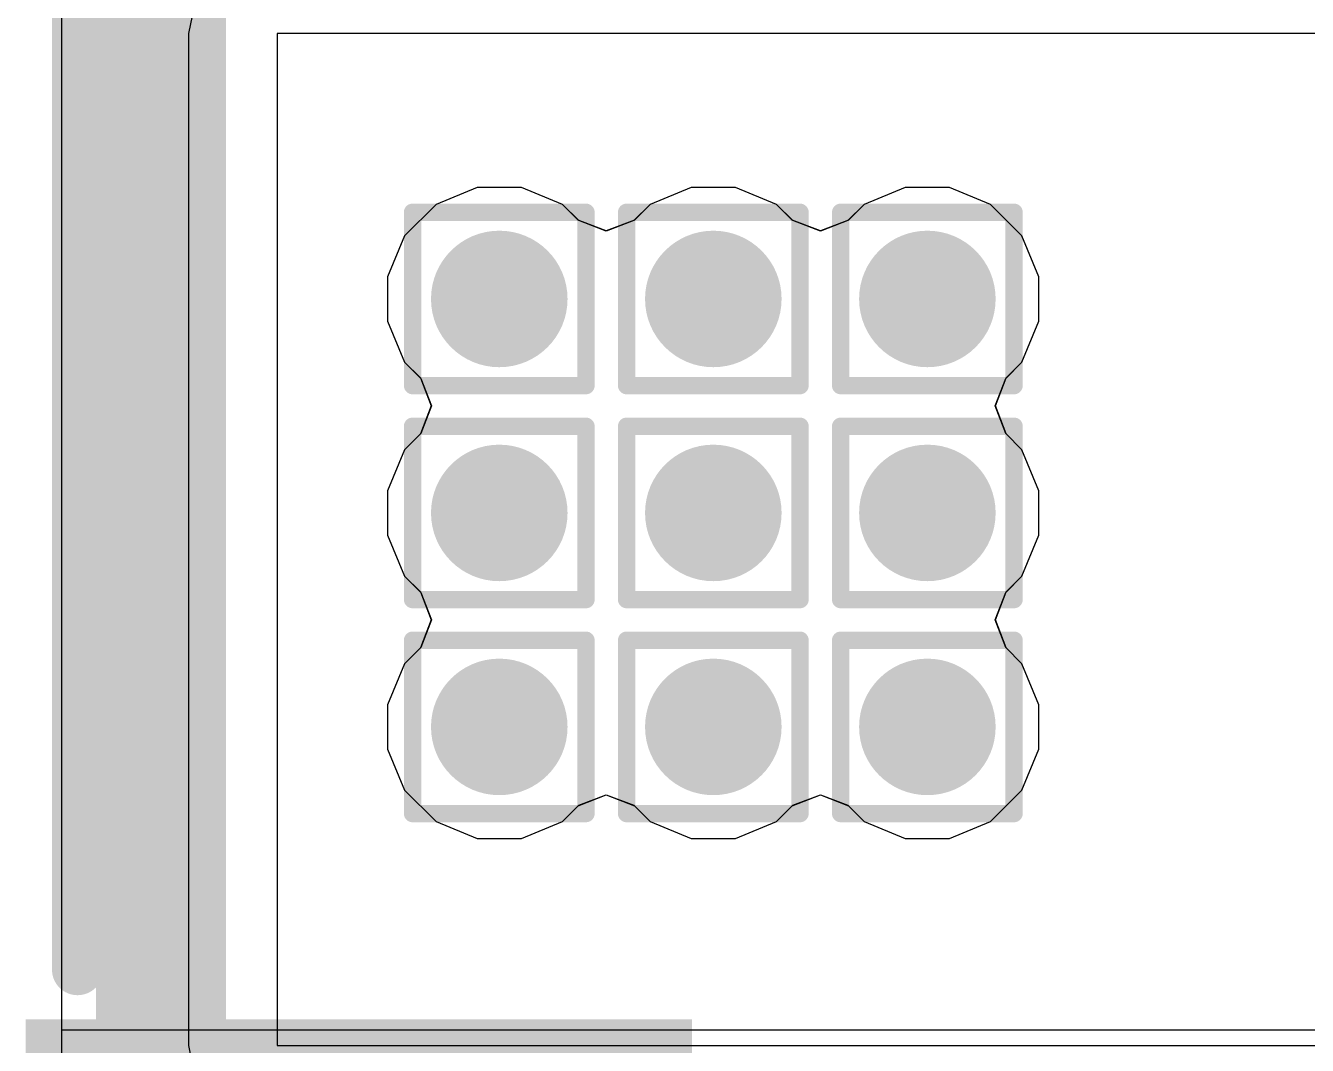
# Model space of a CAD drawing. Header units: inches. Extents: x -12 to 5355, y -7 to 5366.
# Drawn here: x 0.153 to 3.907, y 13.164 to 16.152 of the extents above; entities that cross this region are included whole.
import ezdxf

# ---------------------------------------------------------------- set-up
doc = ezdxf.new("R2010")
doc.units = ezdxf.units.IN
for name, color, linetype in [('BOTTOM LAYER', 5, 'Continuous'), ('Drill Drawing', 1, 'Continuous'), ('GROUND1', 16, 'Continuous'), ('GROUND2', 156, 'Continuous'), ('POWER', 76, 'Continuous'), ('SIGNAL', 90, 'Continuous'), ('TOP LAYER', 1, 'Continuous'), ('Top Overlay', 2, 'Continuous'), ('Top Solder', 216, 'Continuous'), ('Via Holes', 16, 'Continuous')]:
    doc.layers.add(name, color=color, linetype=linetype)

# ---------------------------------------------------------------- blocks, each defined once
blk = doc.blocks.new('CONN_SMD_3P_1___SM03B_SRSS_TB_76')
at = {"layer": 'Top Solder'}
blk.add_hatch(color=216, dxfattribs=at).paths.add_polyline_path([(1.9238, -2.8988), (3.2762, -2.8988), (3.2762, -4.8512), (1.9238, -4.8512)])
at = {"layer": 'Top Overlay'}
blk.add_lwpolyline([(1.778, -4.699, 0.15, 0.15, 0), (-1.7272, -4.699, 0.15, 0.15, 0)], format="xyseb", dxfattribs=at)
blk.add_lwpolyline([(1.7405, -4.699, 0.075, 0.075, 1), (1.8155, -4.699, 0.075, 0.075, 1)], format="xyseb", close=True, dxfattribs=at)

msp = doc.modelspace()

# ---------------------------------------------------------------- hatches: boundary and pattern name
at = {"layer": 'BOTTOM LAYER'}
h = msp.add_hatch(color=5, dxfattribs=at)
edge = h.paths.add_edge_path()
edge.add_arc((1.54, 15.351), 0.2, 0, 360)
h = msp.add_hatch(color=5, dxfattribs=at)
edge = h.paths.add_edge_path()
edge.add_arc((2.167, 15.351), 0.2, 0, 360)
h = msp.add_hatch(color=5, dxfattribs=at)
edge = h.paths.add_edge_path()
edge.add_arc((2.794, 15.351), 0.2, 0, 360)
h = msp.add_hatch(color=5, dxfattribs=at)
edge = h.paths.add_edge_path()
edge.add_arc((1.54, 14.724), 0.2, 0, 360)
h = msp.add_hatch(color=5, dxfattribs=at)
edge = h.paths.add_edge_path()
edge.add_arc((2.167, 14.724), 0.2, 0, 360)
h = msp.add_hatch(color=5, dxfattribs=at)
edge = h.paths.add_edge_path()
edge.add_arc((2.794, 14.724), 0.2, 0, 360)
h = msp.add_hatch(color=5, dxfattribs=at)
edge = h.paths.add_edge_path()
edge.add_arc((1.54, 14.097), 0.2, 0, 360)
h = msp.add_hatch(color=5, dxfattribs=at)
edge = h.paths.add_edge_path()
edge.add_arc((2.167, 14.097), 0.2, 0, 360)
h = msp.add_hatch(color=5, dxfattribs=at)
edge = h.paths.add_edge_path()
edge.add_arc((2.794, 14.097), 0.2, 0, 360)
at = {"layer": 'GROUND1'}
h = msp.add_hatch(color=16, dxfattribs=at)
edge = h.paths.add_edge_path()
edge.add_arc((1.54, 15.351), 0.2, 0, 360)
h = msp.add_hatch(color=16, dxfattribs=at)
edge = h.paths.add_edge_path()
edge.add_arc((2.167, 15.351), 0.2, 0, 360)
h = msp.add_hatch(color=16, dxfattribs=at)
edge = h.paths.add_edge_path()
edge.add_arc((2.794, 15.351), 0.2, 0, 360)
h = msp.add_hatch(color=16, dxfattribs=at)
edge = h.paths.add_edge_path()
edge.add_arc((1.54, 14.724), 0.2, 0, 360)
h = msp.add_hatch(color=16, dxfattribs=at)
edge = h.paths.add_edge_path()
edge.add_arc((2.167, 14.724), 0.2, 0, 360)
h = msp.add_hatch(color=16, dxfattribs=at)
edge = h.paths.add_edge_path()
edge.add_arc((2.794, 14.724), 0.2, 0, 360)
h = msp.add_hatch(color=16, dxfattribs=at)
edge = h.paths.add_edge_path()
edge.add_arc((1.54, 14.097), 0.2, 0, 360)
h = msp.add_hatch(color=16, dxfattribs=at)
edge = h.paths.add_edge_path()
edge.add_arc((2.167, 14.097), 0.2, 0, 360)
h = msp.add_hatch(color=16, dxfattribs=at)
edge = h.paths.add_edge_path()
edge.add_arc((2.794, 14.097), 0.2, 0, 360)
at = {"layer": 'GROUND2'}
h = msp.add_hatch(color=156, dxfattribs=at)
edge = h.paths.add_edge_path()
edge.add_arc((1.54, 15.351), 0.2, 0, 360)
h = msp.add_hatch(color=156, dxfattribs=at)
edge = h.paths.add_edge_path()
edge.add_arc((2.167, 15.351), 0.2, 0, 360)
h = msp.add_hatch(color=156, dxfattribs=at)
edge = h.paths.add_edge_path()
edge.add_arc((2.794, 15.351), 0.2, 0, 360)
h = msp.add_hatch(color=156, dxfattribs=at)
edge = h.paths.add_edge_path()
edge.add_arc((1.54, 14.724), 0.2, 0, 360)
h = msp.add_hatch(color=156, dxfattribs=at)
edge = h.paths.add_edge_path()
edge.add_arc((2.167, 14.724), 0.2, 0, 360)
h = msp.add_hatch(color=156, dxfattribs=at)
edge = h.paths.add_edge_path()
edge.add_arc((2.794, 14.724), 0.2, 0, 360)
h = msp.add_hatch(color=156, dxfattribs=at)
edge = h.paths.add_edge_path()
edge.add_arc((1.54, 14.097), 0.2, 0, 360)
h = msp.add_hatch(color=156, dxfattribs=at)
edge = h.paths.add_edge_path()
edge.add_arc((2.167, 14.097), 0.2, 0, 360)
h = msp.add_hatch(color=156, dxfattribs=at)
edge = h.paths.add_edge_path()
edge.add_arc((2.794, 14.097), 0.2, 0, 360)
at = {"layer": 'POWER'}
h = msp.add_hatch(color=76, dxfattribs=at)
edge = h.paths.add_edge_path()
edge.add_arc((1.54, 15.351), 0.2, 0, 360)
h = msp.add_hatch(color=76, dxfattribs=at)
edge = h.paths.add_edge_path()
edge.add_arc((2.167, 15.351), 0.2, 0, 360)
h = msp.add_hatch(color=76, dxfattribs=at)
edge = h.paths.add_edge_path()
edge.add_arc((2.794, 15.351), 0.2, 0, 360)
h = msp.add_hatch(color=76, dxfattribs=at)
edge = h.paths.add_edge_path()
edge.add_arc((1.54, 14.724), 0.2, 0, 360)
h = msp.add_hatch(color=76, dxfattribs=at)
edge = h.paths.add_edge_path()
edge.add_arc((2.167, 14.724), 0.2, 0, 360)
h = msp.add_hatch(color=76, dxfattribs=at)
edge = h.paths.add_edge_path()
edge.add_arc((2.794, 14.724), 0.2, 0, 360)
h = msp.add_hatch(color=76, dxfattribs=at)
edge = h.paths.add_edge_path()
edge.add_arc((1.54, 14.097), 0.2, 0, 360)
h = msp.add_hatch(color=76, dxfattribs=at)
edge = h.paths.add_edge_path()
edge.add_arc((2.167, 14.097), 0.2, 0, 360)
h = msp.add_hatch(color=76, dxfattribs=at)
edge = h.paths.add_edge_path()
edge.add_arc((2.794, 14.097), 0.2, 0, 360)
at = {"layer": 'SIGNAL'}
h = msp.add_hatch(color=90, dxfattribs=at)
edge = h.paths.add_edge_path()
edge.add_arc((1.54, 15.351), 0.2, 0, 360)
h = msp.add_hatch(color=90, dxfattribs=at)
edge = h.paths.add_edge_path()
edge.add_arc((2.167, 15.351), 0.2, 0, 360)
h = msp.add_hatch(color=90, dxfattribs=at)
edge = h.paths.add_edge_path()
edge.add_arc((2.794, 15.351), 0.2, 0, 360)
h = msp.add_hatch(color=90, dxfattribs=at)
edge = h.paths.add_edge_path()
edge.add_arc((1.54, 14.724), 0.2, 0, 360)
h = msp.add_hatch(color=90, dxfattribs=at)
edge = h.paths.add_edge_path()
edge.add_arc((2.167, 14.724), 0.2, 0, 360)
h = msp.add_hatch(color=90, dxfattribs=at)
edge = h.paths.add_edge_path()
edge.add_arc((2.794, 14.724), 0.2, 0, 360)
h = msp.add_hatch(color=90, dxfattribs=at)
edge = h.paths.add_edge_path()
edge.add_arc((1.54, 14.097), 0.2, 0, 360)
h = msp.add_hatch(color=90, dxfattribs=at)
edge = h.paths.add_edge_path()
edge.add_arc((2.167, 14.097), 0.2, 0, 360)
h = msp.add_hatch(color=90, dxfattribs=at)
edge = h.paths.add_edge_path()
edge.add_arc((2.794, 14.097), 0.2, 0, 360)
at = {"layer": 'TOP LAYER'}
h = msp.add_hatch(color=1, dxfattribs=at)
edge = h.paths.add_edge_path()
edge.add_arc((1.54, 15.351), 0.2, 0, 360)
h = msp.add_hatch(color=1, dxfattribs=at)
edge = h.paths.add_edge_path()
edge.add_arc((2.167, 15.351), 0.2, 0, 360)
h = msp.add_hatch(color=1, dxfattribs=at)
edge = h.paths.add_edge_path()
edge.add_arc((2.794, 15.351), 0.2, 0, 360)
h = msp.add_hatch(color=1, dxfattribs=at)
edge = h.paths.add_edge_path()
edge.add_arc((1.54, 14.724), 0.2, 0, 360)
h = msp.add_hatch(color=1, dxfattribs=at)
edge = h.paths.add_edge_path()
edge.add_arc((2.167, 14.724), 0.2, 0, 360)
h = msp.add_hatch(color=1, dxfattribs=at)
edge = h.paths.add_edge_path()
edge.add_arc((2.794, 14.724), 0.2, 0, 360)
h = msp.add_hatch(color=1, dxfattribs=at)
edge = h.paths.add_edge_path()
edge.add_arc((1.54, 14.097), 0.2, 0, 360)
h = msp.add_hatch(color=1, dxfattribs=at)
edge = h.paths.add_edge_path()
edge.add_arc((2.167, 14.097), 0.2, 0, 360)
h = msp.add_hatch(color=1, dxfattribs=at)
edge = h.paths.add_edge_path()
edge.add_arc((2.794, 14.097), 0.2, 0, 360)
at = {"layer": 'Via Holes'}
h = msp.add_hatch(color=7, dxfattribs=at)
edge = h.paths.add_edge_path()
edge.add_arc((1.54, 15.351), 0.1, 0, 360)
h = msp.add_hatch(color=7, dxfattribs=at)
edge = h.paths.add_edge_path()
edge.add_arc((2.167, 15.351), 0.1, 0, 360)
h = msp.add_hatch(color=7, dxfattribs=at)
edge = h.paths.add_edge_path()
edge.add_arc((2.794, 15.351), 0.1, 0, 360)
h = msp.add_hatch(color=7, dxfattribs=at)
edge = h.paths.add_edge_path()
edge.add_arc((1.54, 14.724), 0.1, 0, 360)
h = msp.add_hatch(color=7, dxfattribs=at)
edge = h.paths.add_edge_path()
edge.add_arc((2.167, 14.724), 0.1, 0, 360)
h = msp.add_hatch(color=7, dxfattribs=at)
edge = h.paths.add_edge_path()
edge.add_arc((2.794, 14.724), 0.1, 0, 360)
h = msp.add_hatch(color=7, dxfattribs=at)
edge = h.paths.add_edge_path()
edge.add_arc((1.54, 14.097), 0.1, 0, 360)
h = msp.add_hatch(color=7, dxfattribs=at)
edge = h.paths.add_edge_path()
edge.add_arc((2.167, 14.097), 0.1, 0, 360)
h = msp.add_hatch(color=7, dxfattribs=at)
edge = h.paths.add_edge_path()
edge.add_arc((2.794, 14.097), 0.1, 0, 360)

# ---------------------------------------------------------------- linework, layer by layer
at = {"layer": 'BOTTOM LAYER'}
for p, q in [((0.259, 5.0639), (0.259, 22.5957)), ((0.6497, 16.2281), (0.63, 16.129)), ((0.63, 16.129), (0.63, 13.1638)), ((5.8293, 16.129), (0.889, 16.129)), ((0.889, 16.129), (0.889, 13.1638)), ((0.63, 13.1638), (0.6497, 13.0647)), ((0.889, 13.1638), (4.572, 13.1638))]:
    msp.add_line(p, q, dxfattribs=at)
at = {"layer": 'Drill Drawing'}
for points in [[(1.286, 15.605, 0.0508, 0.0508, 0), (1.794, 15.605, 0.0508, 0.0508, 0)], [(1.286, 15.097, 0.0508, 0.0508, 0), (1.286, 15.605, 0.0508, 0.0508, 0)], [(1.794, 15.097, 0.0508, 0.0508, 0), (1.794, 15.605, 0.0508, 0.0508, 0)], [(1.913, 15.605, 0.0508, 0.0508, 0), (2.421, 15.605, 0.0508, 0.0508, 0)], [(1.913, 15.097, 0.0508, 0.0508, 0), (1.913, 15.605, 0.0508, 0.0508, 0)], [(2.421, 15.097, 0.0508, 0.0508, 0), (2.421, 15.605, 0.0508, 0.0508, 0)], [(2.54, 15.605, 0.0508, 0.0508, 0), (3.048, 15.605, 0.0508, 0.0508, 0)], [(2.54, 15.097, 0.0508, 0.0508, 0), (2.54, 15.605, 0.0508, 0.0508, 0)], [(3.048, 15.097, 0.0508, 0.0508, 0), (3.048, 15.605, 0.0508, 0.0508, 0)], [(1.286, 15.097, 0.0508, 0.0508, 0), (1.794, 15.097, 0.0508, 0.0508, 0)], [(1.913, 15.097, 0.0508, 0.0508, 0), (2.421, 15.097, 0.0508, 0.0508, 0)], [(2.54, 15.097, 0.0508, 0.0508, 0), (3.048, 15.097, 0.0508, 0.0508, 0)], [(1.286, 14.978, 0.0508, 0.0508, 0), (1.794, 14.978, 0.0508, 0.0508, 0)], [(1.286, 14.47, 0.0508, 0.0508, 0), (1.286, 14.978, 0.0508, 0.0508, 0)], [(1.794, 14.47, 0.0508, 0.0508, 0), (1.794, 14.978, 0.0508, 0.0508, 0)], [(1.913, 14.978, 0.0508, 0.0508, 0), (2.421, 14.978, 0.0508, 0.0508, 0)], [(1.913, 14.47, 0.0508, 0.0508, 0), (1.913, 14.978, 0.0508, 0.0508, 0)], [(2.421, 14.47, 0.0508, 0.0508, 0), (2.421, 14.978, 0.0508, 0.0508, 0)], [(2.54, 14.978, 0.0508, 0.0508, 0), (3.048, 14.978, 0.0508, 0.0508, 0)], [(2.54, 14.47, 0.0508, 0.0508, 0), (2.54, 14.978, 0.0508, 0.0508, 0)], [(3.048, 14.47, 0.0508, 0.0508, 0), (3.048, 14.978, 0.0508, 0.0508, 0)], [(1.286, 14.47, 0.0508, 0.0508, 0), (1.794, 14.47, 0.0508, 0.0508, 0)], [(1.913, 14.47, 0.0508, 0.0508, 0), (2.421, 14.47, 0.0508, 0.0508, 0)], [(2.54, 14.47, 0.0508, 0.0508, 0), (3.048, 14.47, 0.0508, 0.0508, 0)], [(1.286, 14.351, 0.0508, 0.0508, 0), (1.794, 14.351, 0.0508, 0.0508, 0)], [(1.286, 13.843, 0.0508, 0.0508, 0), (1.286, 14.351, 0.0508, 0.0508, 0)], [(1.794, 13.843, 0.0508, 0.0508, 0), (1.794, 14.351, 0.0508, 0.0508, 0)], [(1.913, 14.351, 0.0508, 0.0508, 0), (2.421, 14.351, 0.0508, 0.0508, 0)], [(1.913, 13.843, 0.0508, 0.0508, 0), (1.913, 14.351, 0.0508, 0.0508, 0)], [(2.421, 13.843, 0.0508, 0.0508, 0), (2.421, 14.351, 0.0508, 0.0508, 0)], [(2.54, 14.351, 0.0508, 0.0508, 0), (3.048, 14.351, 0.0508, 0.0508, 0)], [(2.54, 13.843, 0.0508, 0.0508, 0), (2.54, 14.351, 0.0508, 0.0508, 0)], [(3.048, 13.843, 0.0508, 0.0508, 0), (3.048, 14.351, 0.0508, 0.0508, 0)], [(1.286, 13.843, 0.0508, 0.0508, 0), (1.794, 13.843, 0.0508, 0.0508, 0)], [(1.913, 13.843, 0.0508, 0.0508, 0), (2.421, 13.843, 0.0508, 0.0508, 0)], [(2.54, 13.843, 0.0508, 0.0508, 0), (3.048, 13.843, 0.0508, 0.0508, 0)]]:
    msp.add_lwpolyline(points, format="xyseb", dxfattribs=at)
for points in [[(1.2733, 15.605, 0.0254, 0.0254, 1), (1.2987, 15.605, 0.0254, 0.0254, 1)], [(1.2733, 15.605, 0.0254, 0.0254, 1), (1.2987, 15.605, 0.0254, 0.0254, 1)], [(1.7813, 15.605, 0.0254, 0.0254, 1), (1.8067, 15.605, 0.0254, 0.0254, 1)], [(1.7813, 15.605, 0.0254, 0.0254, 1), (1.8067, 15.605, 0.0254, 0.0254, 1)], [(1.9003, 15.605, 0.0254, 0.0254, 1), (1.9257, 15.605, 0.0254, 0.0254, 1)], [(1.9003, 15.605, 0.0254, 0.0254, 1), (1.9257, 15.605, 0.0254, 0.0254, 1)], [(2.4083, 15.605, 0.0254, 0.0254, 1), (2.4337, 15.605, 0.0254, 0.0254, 1)], [(2.4083, 15.605, 0.0254, 0.0254, 1), (2.4337, 15.605, 0.0254, 0.0254, 1)], [(2.5273, 15.605, 0.0254, 0.0254, 1), (2.5527, 15.605, 0.0254, 0.0254, 1)], [(2.5273, 15.605, 0.0254, 0.0254, 1), (2.5527, 15.605, 0.0254, 0.0254, 1)], [(3.0353, 15.605, 0.0254, 0.0254, 1), (3.0607, 15.605, 0.0254, 0.0254, 1)], [(3.0353, 15.605, 0.0254, 0.0254, 1), (3.0607, 15.605, 0.0254, 0.0254, 1)], [(1.2733, 15.097, 0.0254, 0.0254, 1), (1.2987, 15.097, 0.0254, 0.0254, 1)], [(1.2733, 15.097, 0.0254, 0.0254, 1), (1.2987, 15.097, 0.0254, 0.0254, 1)], [(1.7813, 15.097, 0.0254, 0.0254, 1), (1.8067, 15.097, 0.0254, 0.0254, 1)], [(1.7813, 15.097, 0.0254, 0.0254, 1), (1.8067, 15.097, 0.0254, 0.0254, 1)], [(1.9003, 15.097, 0.0254, 0.0254, 1), (1.9257, 15.097, 0.0254, 0.0254, 1)], [(1.9003, 15.097, 0.0254, 0.0254, 1), (1.9257, 15.097, 0.0254, 0.0254, 1)], [(2.4083, 15.097, 0.0254, 0.0254, 1), (2.4337, 15.097, 0.0254, 0.0254, 1)], [(2.4083, 15.097, 0.0254, 0.0254, 1), (2.4337, 15.097, 0.0254, 0.0254, 1)], [(2.5273, 15.097, 0.0254, 0.0254, 1), (2.5527, 15.097, 0.0254, 0.0254, 1)], [(2.5273, 15.097, 0.0254, 0.0254, 1), (2.5527, 15.097, 0.0254, 0.0254, 1)], [(3.0353, 15.097, 0.0254, 0.0254, 1), (3.0607, 15.097, 0.0254, 0.0254, 1)], [(3.0353, 15.097, 0.0254, 0.0254, 1), (3.0607, 15.097, 0.0254, 0.0254, 1)], [(1.2733, 14.978, 0.0254, 0.0254, 1), (1.2987, 14.978, 0.0254, 0.0254, 1)], [(1.2733, 14.978, 0.0254, 0.0254, 1), (1.2987, 14.978, 0.0254, 0.0254, 1)], [(1.7813, 14.978, 0.0254, 0.0254, 1), (1.8067, 14.978, 0.0254, 0.0254, 1)], [(1.7813, 14.978, 0.0254, 0.0254, 1), (1.8067, 14.978, 0.0254, 0.0254, 1)], [(1.9003, 14.978, 0.0254, 0.0254, 1), (1.9257, 14.978, 0.0254, 0.0254, 1)], [(1.9003, 14.978, 0.0254, 0.0254, 1), (1.9257, 14.978, 0.0254, 0.0254, 1)], [(2.4083, 14.978, 0.0254, 0.0254, 1), (2.4337, 14.978, 0.0254, 0.0254, 1)], [(2.4083, 14.978, 0.0254, 0.0254, 1), (2.4337, 14.978, 0.0254, 0.0254, 1)], [(2.5273, 14.978, 0.0254, 0.0254, 1), (2.5527, 14.978, 0.0254, 0.0254, 1)], [(2.5273, 14.978, 0.0254, 0.0254, 1), (2.5527, 14.978, 0.0254, 0.0254, 1)], [(3.0353, 14.978, 0.0254, 0.0254, 1), (3.0607, 14.978, 0.0254, 0.0254, 1)], [(3.0353, 14.978, 0.0254, 0.0254, 1), (3.0607, 14.978, 0.0254, 0.0254, 1)], [(1.2733, 14.47, 0.0254, 0.0254, 1), (1.2987, 14.47, 0.0254, 0.0254, 1)], [(1.2733, 14.47, 0.0254, 0.0254, 1), (1.2987, 14.47, 0.0254, 0.0254, 1)], [(1.7813, 14.47, 0.0254, 0.0254, 1), (1.8067, 14.47, 0.0254, 0.0254, 1)], [(1.7813, 14.47, 0.0254, 0.0254, 1), (1.8067, 14.47, 0.0254, 0.0254, 1)], [(1.9003, 14.47, 0.0254, 0.0254, 1), (1.9257, 14.47, 0.0254, 0.0254, 1)], [(1.9003, 14.47, 0.0254, 0.0254, 1), (1.9257, 14.47, 0.0254, 0.0254, 1)], [(2.4083, 14.47, 0.0254, 0.0254, 1), (2.4337, 14.47, 0.0254, 0.0254, 1)], [(2.4083, 14.47, 0.0254, 0.0254, 1), (2.4337, 14.47, 0.0254, 0.0254, 1)], [(2.5273, 14.47, 0.0254, 0.0254, 1), (2.5527, 14.47, 0.0254, 0.0254, 1)], [(2.5273, 14.47, 0.0254, 0.0254, 1), (2.5527, 14.47, 0.0254, 0.0254, 1)], [(3.0353, 14.47, 0.0254, 0.0254, 1), (3.0607, 14.47, 0.0254, 0.0254, 1)], [(3.0353, 14.47, 0.0254, 0.0254, 1), (3.0607, 14.47, 0.0254, 0.0254, 1)], [(1.2733, 14.351, 0.0254, 0.0254, 1), (1.2987, 14.351, 0.0254, 0.0254, 1)], [(1.2733, 14.351, 0.0254, 0.0254, 1), (1.2987, 14.351, 0.0254, 0.0254, 1)], [(1.7813, 14.351, 0.0254, 0.0254, 1), (1.8067, 14.351, 0.0254, 0.0254, 1)], [(1.7813, 14.351, 0.0254, 0.0254, 1), (1.8067, 14.351, 0.0254, 0.0254, 1)], [(1.9003, 14.351, 0.0254, 0.0254, 1), (1.9257, 14.351, 0.0254, 0.0254, 1)], [(1.9003, 14.351, 0.0254, 0.0254, 1), (1.9257, 14.351, 0.0254, 0.0254, 1)], [(2.4083, 14.351, 0.0254, 0.0254, 1), (2.4337, 14.351, 0.0254, 0.0254, 1)], [(2.4083, 14.351, 0.0254, 0.0254, 1), (2.4337, 14.351, 0.0254, 0.0254, 1)], [(2.5273, 14.351, 0.0254, 0.0254, 1), (2.5527, 14.351, 0.0254, 0.0254, 1)], [(2.5273, 14.351, 0.0254, 0.0254, 1), (2.5527, 14.351, 0.0254, 0.0254, 1)], [(3.0353, 14.351, 0.0254, 0.0254, 1), (3.0607, 14.351, 0.0254, 0.0254, 1)], [(3.0353, 14.351, 0.0254, 0.0254, 1), (3.0607, 14.351, 0.0254, 0.0254, 1)], [(1.2733, 13.843, 0.0254, 0.0254, 1), (1.2987, 13.843, 0.0254, 0.0254, 1)], [(1.2733, 13.843, 0.0254, 0.0254, 1), (1.2987, 13.843, 0.0254, 0.0254, 1)], [(1.7813, 13.843, 0.0254, 0.0254, 1), (1.8067, 13.843, 0.0254, 0.0254, 1)], [(1.7813, 13.843, 0.0254, 0.0254, 1), (1.8067, 13.843, 0.0254, 0.0254, 1)], [(1.9003, 13.843, 0.0254, 0.0254, 1), (1.9257, 13.843, 0.0254, 0.0254, 1)], [(1.9003, 13.843, 0.0254, 0.0254, 1), (1.9257, 13.843, 0.0254, 0.0254, 1)], [(2.4083, 13.843, 0.0254, 0.0254, 1), (2.4337, 13.843, 0.0254, 0.0254, 1)], [(2.4083, 13.843, 0.0254, 0.0254, 1), (2.4337, 13.843, 0.0254, 0.0254, 1)], [(2.5273, 13.843, 0.0254, 0.0254, 1), (2.5527, 13.843, 0.0254, 0.0254, 1)], [(2.5273, 13.843, 0.0254, 0.0254, 1), (2.5527, 13.843, 0.0254, 0.0254, 1)], [(3.0353, 13.843, 0.0254, 0.0254, 1), (3.0607, 13.843, 0.0254, 0.0254, 1)], [(3.0353, 13.843, 0.0254, 0.0254, 1), (3.0607, 13.843, 0.0254, 0.0254, 1)]]:
    msp.add_lwpolyline(points, format="xyseb", close=True, dxfattribs=at)
at = {"layer": 'GROUND1'}
for p, q in [((0.259, 5.0639), (0.259, 22.5957)), ((1.475, 15.678), (1.3548, 15.6282)), ((1.605, 15.678), (1.475, 15.678)), ((1.7252, 15.6282), (1.605, 15.678)), ((2.102, 15.678), (1.9818, 15.6282)), ((2.232, 15.678), (2.102, 15.678)), ((2.3522, 15.6282), (2.232, 15.678)), ((2.729, 15.678), (2.6088, 15.6282)), ((2.859, 15.678), (2.729, 15.678)), ((2.9792, 15.6282), (2.859, 15.678)), ((1.3548, 15.6282), (1.2628, 15.5362)), ((1.7713, 15.5821), (1.7252, 15.6282)), ((1.9818, 15.6282), (1.9357, 15.5821)), ((2.3983, 15.5821), (2.3522, 15.6282)), ((2.6088, 15.6282), (2.5627, 15.5821)), ((3.0712, 15.5362), (2.9792, 15.6282)), ((1.8535, 15.5503), (1.7713, 15.5821)), ((1.9357, 15.5821), (1.8535, 15.5503)), ((2.4805, 15.5503), (2.3983, 15.5821)), ((2.5627, 15.5821), (2.4805, 15.5503)), ((1.2628, 15.5362), (1.213, 15.416)), ((3.121, 15.416), (3.0712, 15.5362)), ((1.213, 15.416), (1.213, 15.286)), ((3.121, 15.286), (3.121, 15.416)), ((1.213, 15.286), (1.2628, 15.1658)), ((3.0712, 15.1658), (3.121, 15.286)), ((1.2628, 15.1658), (1.3089, 15.1197)), ((3.0251, 15.1197), (3.0712, 15.1658)), ((1.3089, 15.1197), (1.3407, 15.0375)), ((2.9933, 15.0375), (3.0251, 15.1197)), ((1.3407, 15.0375), (1.3089, 14.9553)), ((3.0251, 14.9553), (2.9933, 15.0375)), ((1.3089, 14.9553), (1.2628, 14.9092)), ((3.0712, 14.9092), (3.0251, 14.9553)), ((1.2628, 14.9092), (1.213, 14.789)), ((3.121, 14.789), (3.0712, 14.9092)), ((1.213, 14.789), (1.213, 14.659)), ((3.121, 14.659), (3.121, 14.789)), ((1.213, 14.659), (1.2628, 14.5388)), ((3.0712, 14.5388), (3.121, 14.659)), ((1.2628, 14.5388), (1.3089, 14.4927)), ((3.0251, 14.4927), (3.0712, 14.5388)), ((1.3089, 14.4927), (1.3407, 14.4105)), ((2.9933, 14.4105), (3.0251, 14.4927)), ((1.3407, 14.4105), (1.3089, 14.3283)), ((3.0251, 14.3283), (2.9933, 14.4105)), ((1.3089, 14.3283), (1.2628, 14.2822)), ((3.0712, 14.2822), (3.0251, 14.3283)), ((1.2628, 14.2822), (1.213, 14.162)), ((3.121, 14.162), (3.0712, 14.2822)), ((1.213, 14.162), (1.213, 14.032)), ((3.121, 14.032), (3.121, 14.162)), ((1.213, 14.032), (1.2628, 13.9118)), ((3.0712, 13.9118), (3.121, 14.032)), ((1.2628, 13.9118), (1.3548, 13.8198)), ((1.7713, 13.8659), (1.8535, 13.8977)), ((1.8535, 13.8977), (1.9357, 13.8659)), ((2.3983, 13.8659), (2.4805, 13.8977)), ((2.4805, 13.8977), (2.5627, 13.8659)), ((2.9792, 13.8198), (3.0712, 13.9118)), ((1.7252, 13.8198), (1.7713, 13.8659)), ((1.9357, 13.8659), (1.9818, 13.8198)), ((2.3522, 13.8198), (2.3983, 13.8659)), ((2.5627, 13.8659), (2.6088, 13.8198)), ((1.3548, 13.8198), (1.475, 13.77)), ((1.605, 13.77), (1.7252, 13.8198)), ((1.9818, 13.8198), (2.102, 13.77)), ((2.232, 13.77), (2.3522, 13.8198)), ((2.6088, 13.8198), (2.729, 13.77)), ((2.859, 13.77), (2.9792, 13.8198)), ((1.475, 13.77), (1.605, 13.77)), ((2.102, 13.77), (2.232, 13.77)), ((2.729, 13.77), (2.859, 13.77))]:
    msp.add_line(p, q, dxfattribs=at)
at = {"layer": 'GROUND2'}
for p, q in [((0.259, 5.0639), (0.259, 22.599)), ((1.475, 15.678), (1.3548, 15.6282)), ((1.605, 15.678), (1.475, 15.678)), ((1.7252, 15.6282), (1.605, 15.678)), ((2.102, 15.678), (1.9818, 15.6282)), ((2.232, 15.678), (2.102, 15.678)), ((2.3522, 15.6282), (2.232, 15.678)), ((2.729, 15.678), (2.6088, 15.6282)), ((2.859, 15.678), (2.729, 15.678)), ((2.9792, 15.6282), (2.859, 15.678)), ((1.3548, 15.6282), (1.2628, 15.5362)), ((1.7729, 15.5806), (1.7252, 15.6282)), ((1.9818, 15.6282), (1.9341, 15.5806)), ((2.3999, 15.5806), (2.3522, 15.6282)), ((2.6088, 15.6282), (2.5611, 15.5806)), ((3.0712, 15.5362), (2.9792, 15.6282)), ((1.8535, 15.55), (1.7729, 15.5806)), ((1.9341, 15.5806), (1.8535, 15.55)), ((2.4805, 15.55), (2.3999, 15.5806)), ((2.5611, 15.5806), (2.4805, 15.55)), ((1.2628, 15.5362), (1.213, 15.416)), ((3.121, 15.416), (3.0712, 15.5362)), ((1.213, 15.416), (1.213, 15.286)), ((3.121, 15.286), (3.121, 15.416)), ((1.213, 15.286), (1.2628, 15.1658)), ((3.0712, 15.1658), (3.121, 15.286)), ((1.2628, 15.1658), (1.3104, 15.1181)), ((3.0236, 15.1181), (3.0712, 15.1658)), ((1.3104, 15.1181), (1.341, 15.0375)), ((2.993, 15.0375), (3.0236, 15.1181)), ((1.341, 15.0375), (1.3104, 14.9569)), ((3.0236, 14.9569), (2.993, 15.0375)), ((1.3104, 14.9569), (1.2628, 14.9092)), ((3.0712, 14.9092), (3.0236, 14.9569)), ((1.2628, 14.9092), (1.213, 14.789)), ((3.121, 14.789), (3.0712, 14.9092)), ((1.213, 14.789), (1.213, 14.659)), ((3.121, 14.659), (3.121, 14.789)), ((1.213, 14.659), (1.2628, 14.5388)), ((3.0712, 14.5388), (3.121, 14.659)), ((1.2628, 14.5388), (1.3104, 14.4911)), ((3.0236, 14.4911), (3.0712, 14.5388)), ((1.3104, 14.4911), (1.341, 14.4105)), ((2.993, 14.4105), (3.0236, 14.4911)), ((1.341, 14.4105), (1.3104, 14.3299)), ((3.0236, 14.3299), (2.993, 14.4105)), ((1.3104, 14.3299), (1.2628, 14.2822)), ((3.0712, 14.2822), (3.0236, 14.3299)), ((1.2628, 14.2822), (1.213, 14.162)), ((3.121, 14.162), (3.0712, 14.2822)), ((1.213, 14.162), (1.213, 14.032)), ((3.121, 14.032), (3.121, 14.162)), ((1.213, 14.032), (1.2628, 13.9118)), ((3.0712, 13.9118), (3.121, 14.032)), ((1.2628, 13.9118), (1.3548, 13.8198)), ((1.7729, 13.8674), (1.8535, 13.898)), ((1.8535, 13.898), (1.9341, 13.8674)), ((2.3999, 13.8674), (2.4805, 13.898)), ((2.4805, 13.898), (2.5611, 13.8674)), ((2.9792, 13.8198), (3.0712, 13.9118)), ((1.7252, 13.8198), (1.7729, 13.8674)), ((1.9341, 13.8674), (1.9818, 13.8198)), ((2.3522, 13.8198), (2.3999, 13.8674)), ((2.5611, 13.8674), (2.6088, 13.8198)), ((1.3548, 13.8198), (1.475, 13.77)), ((1.605, 13.77), (1.7252, 13.8198)), ((1.9818, 13.8198), (2.102, 13.77)), ((2.232, 13.77), (2.3522, 13.8198)), ((2.6088, 13.8198), (2.729, 13.77)), ((2.859, 13.77), (2.9792, 13.8198)), ((1.475, 13.77), (1.605, 13.77)), ((2.102, 13.77), (2.232, 13.77)), ((2.729, 13.77), (2.859, 13.77))]:
    msp.add_line(p, q, dxfattribs=at)
at = {"layer": 'POWER'}
for p, q in [((0.259, 13.208), (0.259, 16.2878)), ((4.7425, 13.208), (0.259, 13.208))]:
    msp.add_line(p, q, dxfattribs=at)
at = {"layer": 'SIGNAL'}
for p, q in [((0.259, 5.0639), (0.259, 22.599)), ((1.475, 15.678), (1.3548, 15.6282)), ((1.605, 15.678), (1.475, 15.678)), ((1.7252, 15.6282), (1.605, 15.678)), ((2.102, 15.678), (1.9818, 15.6282)), ((2.232, 15.678), (2.102, 15.678)), ((2.3522, 15.6282), (2.232, 15.678)), ((2.729, 15.678), (2.6088, 15.6282)), ((2.859, 15.678), (2.729, 15.678)), ((2.9792, 15.6282), (2.859, 15.678)), ((1.3548, 15.6282), (1.2628, 15.5362)), ((1.7729, 15.5806), (1.7252, 15.6282)), ((1.9818, 15.6282), (1.9341, 15.5806)), ((2.3999, 15.5806), (2.3522, 15.6282)), ((2.6088, 15.6282), (2.5611, 15.5806)), ((3.0712, 15.5362), (2.9792, 15.6282)), ((1.8535, 15.55), (1.7729, 15.5806)), ((1.9341, 15.5806), (1.8535, 15.55)), ((2.4805, 15.55), (2.3999, 15.5806)), ((2.5611, 15.5806), (2.4805, 15.55)), ((1.2628, 15.5362), (1.213, 15.416)), ((3.121, 15.416), (3.0712, 15.5362)), ((1.213, 15.416), (1.213, 15.286)), ((3.121, 15.286), (3.121, 15.416)), ((1.213, 15.286), (1.2628, 15.1658)), ((3.0712, 15.1658), (3.121, 15.286)), ((1.2628, 15.1658), (1.3104, 15.1181)), ((3.0236, 15.1181), (3.0712, 15.1658)), ((1.3104, 15.1181), (1.341, 15.0375)), ((2.993, 15.0375), (3.0236, 15.1181)), ((1.341, 15.0375), (1.3104, 14.9569)), ((3.0236, 14.9569), (2.993, 15.0375)), ((1.3104, 14.9569), (1.2628, 14.9092)), ((3.0712, 14.9092), (3.0236, 14.9569)), ((1.2628, 14.9092), (1.213, 14.789)), ((3.121, 14.789), (3.0712, 14.9092)), ((1.213, 14.789), (1.213, 14.659)), ((3.121, 14.659), (3.121, 14.789)), ((1.213, 14.659), (1.2628, 14.5388)), ((3.0712, 14.5388), (3.121, 14.659)), ((1.2628, 14.5388), (1.3104, 14.4911)), ((3.0236, 14.4911), (3.0712, 14.5388)), ((1.3104, 14.4911), (1.341, 14.4105)), ((2.993, 14.4105), (3.0236, 14.4911)), ((1.341, 14.4105), (1.3104, 14.3299)), ((3.0236, 14.3299), (2.993, 14.4105)), ((1.3104, 14.3299), (1.2628, 14.2822)), ((3.0712, 14.2822), (3.0236, 14.3299)), ((1.2628, 14.2822), (1.213, 14.162)), ((3.121, 14.162), (3.0712, 14.2822)), ((1.213, 14.162), (1.213, 14.032)), ((3.121, 14.032), (3.121, 14.162)), ((1.213, 14.032), (1.2628, 13.9118)), ((3.0712, 13.9118), (3.121, 14.032)), ((1.2628, 13.9118), (1.3548, 13.8198)), ((1.7729, 13.8674), (1.8535, 13.898)), ((1.8535, 13.898), (1.9341, 13.8674)), ((2.3999, 13.8674), (2.4805, 13.898)), ((2.4805, 13.898), (2.5611, 13.8674)), ((2.9792, 13.8198), (3.0712, 13.9118)), ((1.7252, 13.8198), (1.7729, 13.8674)), ((1.9341, 13.8674), (1.9818, 13.8198)), ((2.3522, 13.8198), (2.3999, 13.8674)), ((2.5611, 13.8674), (2.6088, 13.8198)), ((1.3548, 13.8198), (1.475, 13.77)), ((1.605, 13.77), (1.7252, 13.8198)), ((1.9818, 13.8198), (2.102, 13.77)), ((2.232, 13.77), (2.3522, 13.8198)), ((2.6088, 13.8198), (2.729, 13.77)), ((2.859, 13.77), (2.9792, 13.8198)), ((1.475, 13.77), (1.605, 13.77)), ((2.102, 13.77), (2.232, 13.77)), ((2.729, 13.77), (2.859, 13.77))]:
    msp.add_line(p, q, dxfattribs=at)
at = {"layer": 'TOP LAYER'}
for p, q in [((0.259, 5.0639), (0.259, 22.5957)), ((1.475, 15.678), (1.3548, 15.6282)), ((1.605, 15.678), (1.475, 15.678)), ((1.7252, 15.6282), (1.605, 15.678)), ((2.102, 15.678), (1.9818, 15.6282)), ((2.232, 15.678), (2.102, 15.678)), ((2.3522, 15.6282), (2.232, 15.678)), ((2.729, 15.678), (2.6088, 15.6282)), ((2.859, 15.678), (2.729, 15.678)), ((2.9792, 15.6282), (2.859, 15.678)), ((1.3548, 15.6282), (1.2628, 15.5362)), ((1.7713, 15.5821), (1.7252, 15.6282)), ((1.9818, 15.6282), (1.9357, 15.5821)), ((2.3983, 15.5821), (2.3522, 15.6282)), ((2.6088, 15.6282), (2.5627, 15.5821)), ((3.0712, 15.5362), (2.9792, 15.6282)), ((1.8535, 15.5503), (1.7713, 15.5821)), ((1.9357, 15.5821), (1.8535, 15.5503)), ((2.4805, 15.5503), (2.3983, 15.5821)), ((2.5627, 15.5821), (2.4805, 15.5503)), ((1.2628, 15.5362), (1.213, 15.416)), ((3.121, 15.416), (3.0712, 15.5362)), ((1.213, 15.416), (1.213, 15.286)), ((3.121, 15.286), (3.121, 15.416)), ((1.213, 15.286), (1.2628, 15.1658)), ((3.0712, 15.1658), (3.121, 15.286)), ((1.2628, 15.1658), (1.3089, 15.1197)), ((3.0251, 15.1197), (3.0712, 15.1658)), ((1.3089, 15.1197), (1.3407, 15.0375)), ((2.9933, 15.0375), (3.0251, 15.1197)), ((1.3407, 15.0375), (1.3089, 14.9553)), ((3.0251, 14.9553), (2.9933, 15.0375)), ((1.3089, 14.9553), (1.2628, 14.9092)), ((3.0712, 14.9092), (3.0251, 14.9553)), ((1.2628, 14.9092), (1.213, 14.789)), ((3.121, 14.789), (3.0712, 14.9092)), ((1.213, 14.789), (1.213, 14.659)), ((3.121, 14.659), (3.121, 14.789)), ((1.213, 14.659), (1.2628, 14.5388)), ((3.0712, 14.5388), (3.121, 14.659)), ((1.2628, 14.5388), (1.3089, 14.4927)), ((3.0251, 14.4927), (3.0712, 14.5388)), ((1.3089, 14.4927), (1.3407, 14.4105)), ((2.9933, 14.4105), (3.0251, 14.4927)), ((1.3407, 14.4105), (1.3089, 14.3283)), ((3.0251, 14.3283), (2.9933, 14.4105)), ((1.3089, 14.3283), (1.2628, 14.2822)), ((3.0712, 14.2822), (3.0251, 14.3283)), ((1.2628, 14.2822), (1.213, 14.162)), ((3.121, 14.162), (3.0712, 14.2822)), ((1.213, 14.162), (1.213, 14.032)), ((3.121, 14.032), (3.121, 14.162)), ((1.213, 14.032), (1.2628, 13.9118)), ((3.0712, 13.9118), (3.121, 14.032)), ((1.2628, 13.9118), (1.3548, 13.8198)), ((1.7713, 13.8659), (1.8535, 13.8977)), ((1.8535, 13.8977), (1.9357, 13.8659)), ((2.3983, 13.8659), (2.4805, 13.8977)), ((2.4805, 13.8977), (2.5627, 13.8659)), ((2.9792, 13.8198), (3.0712, 13.9118)), ((1.7252, 13.8198), (1.7713, 13.8659)), ((1.9357, 13.8659), (1.9818, 13.8198)), ((2.3522, 13.8198), (2.3983, 13.8659)), ((2.5627, 13.8659), (2.6088, 13.8198)), ((1.3548, 13.8198), (1.475, 13.77)), ((1.605, 13.77), (1.7252, 13.8198)), ((1.9818, 13.8198), (2.102, 13.77)), ((2.232, 13.77), (2.3522, 13.8198)), ((2.6088, 13.8198), (2.729, 13.77)), ((2.859, 13.77), (2.9792, 13.8198)), ((1.475, 13.77), (1.605, 13.77)), ((2.102, 13.77), (2.232, 13.77)), ((2.729, 13.77), (2.859, 13.77))]:
    msp.add_line(p, q, dxfattribs=at)
msp.add_lwpolyline([(0.5494, 11.4394, 0.381, 0.381, 0), (0.5494, 16.6394, 0.381, 0.381, 0)], format="xyseb", dxfattribs=at)

# ---------------------------------------------------------------- block references
at = {"rotation": 270}
msp.add_blockref('CONN_SMD_3P_1___SM03B_SRSS_TB_76', (5.0038, 15.1638), dxfattribs=at)

doc.saveas('drawing.dxf')
